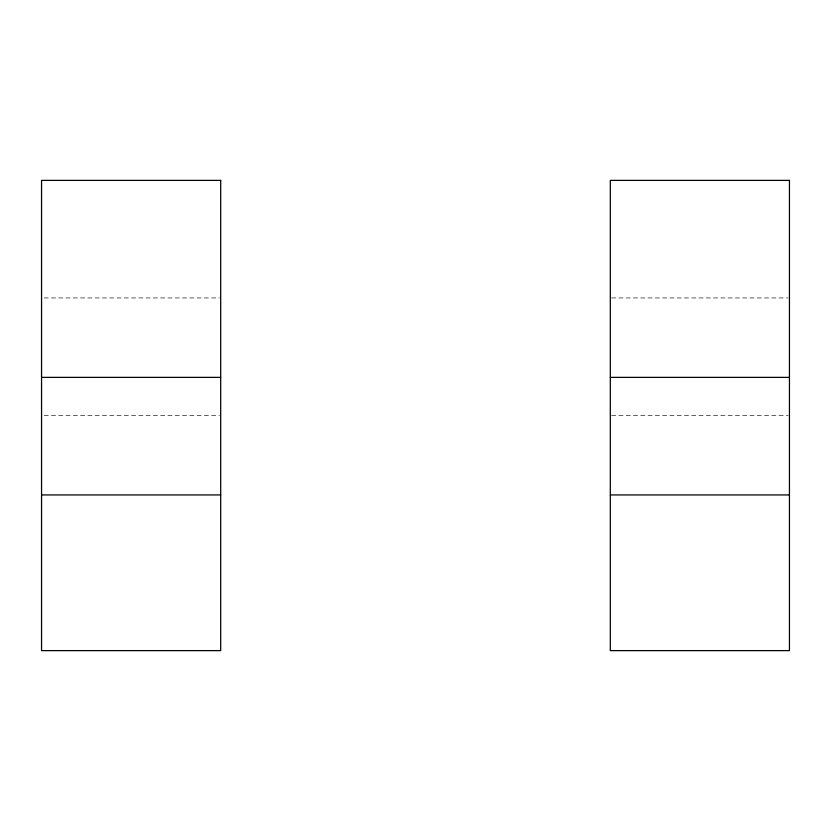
<?xml version="1.0" encoding="UTF-8"?>
<svg xmlns="http://www.w3.org/2000/svg" width="831" height="831" viewBox="0 0 831 831"><rect width="100%" height="100%" fill="white"/><g stroke="black" fill="none" stroke-linecap="round" stroke-linejoin="round"><path stroke-width="0.62" stroke-dasharray="4.16 3.12" d="M44.147 297.945L219.394 297.945M611.606 297.945L788.152 297.945M44.147 415.5L219.394 415.5M611.606 415.5L788.152 415.5"/><path stroke-width="1.25" d="M41.55 377.378L220.693 377.378M610.307 377.378L789.45 377.378M41.55 494.933L220.693 494.933M610.307 494.933L789.45 494.933M220.693 180.379L41.55 180.379L41.55 650.621L220.693 650.621L220.693 180.379M789.45 180.379L610.307 180.379L610.307 650.621L789.45 650.621L789.45 180.379"/></g></svg>
